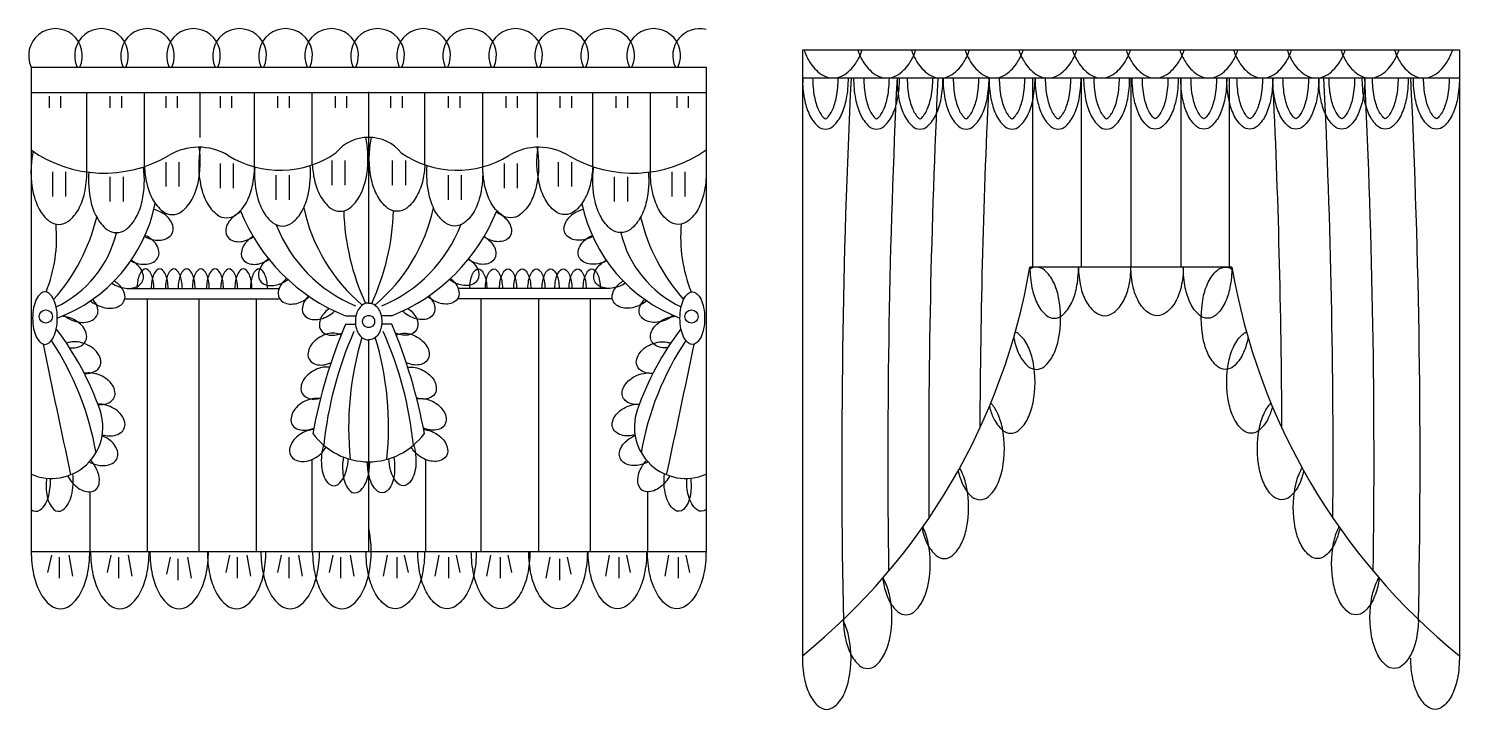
# Model space of a CAD drawing. Header units: inches. Extents: x 10 to 52.5, y 12.6 to 37.4.
# Drawn here: x 38.46 to 44.54, y 29.47 to 32.36 of the extents above; entities that cross this region are included whole.
import ezdxf

# ---------------------------------------------------------------- set-up
doc = ezdxf.new("R2010")
doc.units = ezdxf.units.IN
doc.header["$MEASUREMENT"] = 0
doc.layers.add('02', color=2, linetype='Continuous')
doc.layers.add('4', color=4, linetype='Continuous')

msp = doc.modelspace()

# ---------------------------------------------------------------- linework, layer by layer
at = {"layer": '02'}
for p, q in [((41.7484, 32.1537), (44.5438, 32.1537)), ((42.7273, 32.1537), (42.7273, 31.3493)), ((42.934, 32.1537), (42.934, 31.3493)), ((43.1461, 32.1537), (43.1461, 31.3493)), ((43.3582, 32.1537), (43.3582, 31.3493)), ((43.5648, 32.1537), (43.5648, 31.3493)), ((38.4667, 32.0917), (41.3382, 32.0917)), ((38.7036, 31.7541), (38.7036, 32.0917)), ((38.9489, 31.7771), (38.9489, 32.0917)), ((39.1846, 32.0917), (39.1846, 31.9008)), ((39.4171, 31.7761), (39.4171, 32.0917)), ((39.6628, 31.7846), (39.6628, 32.0917)), ((39.9025, 32.0917), (39.9025, 31.1968)), ((40.1422, 31.7846), (40.1422, 32.0917)), ((40.3879, 31.7761), (40.3879, 32.0917)), ((40.6203, 32.0917), (40.6203, 31.9008)), ((40.8561, 31.7771), (40.8561, 32.0917)), ((41.1014, 31.7541), (41.1014, 32.0917)), ((38.5427, 32.0759), (38.5427, 32.027)), ((38.5917, 32.0759), (38.5917, 32.027)), ((38.8015, 32.0759), (38.8015, 32.027)), ((38.8505, 32.0759), (38.8505, 32.027)), ((39.0394, 32.0759), (39.0394, 32.027)), ((39.0883, 32.0759), (39.0883, 32.027)), ((39.2702, 32.0759), (39.2702, 32.027)), ((39.3192, 32.0759), (39.3192, 32.027)), ((39.5151, 32.0759), (39.5151, 32.027)), ((39.564, 32.0759), (39.564, 32.027)), ((39.7599, 32.0759), (39.7599, 32.027)), ((39.8089, 32.0759), (39.8089, 32.027)), ((39.9961, 32.0759), (39.9961, 32.027)), ((40.045, 32.0759), (40.045, 32.027)), ((40.2409, 32.0759), (40.2409, 32.027)), ((40.2899, 32.0759), (40.2899, 32.027)), ((40.4857, 32.0759), (40.4857, 32.027)), ((40.5347, 32.0759), (40.5347, 32.027)), ((40.7166, 32.0759), (40.7166, 32.027)), ((40.7656, 32.0759), (40.7656, 32.027)), ((40.9545, 32.0759), (40.9545, 32.027)), ((41.0034, 32.0759), (41.0034, 32.027)), ((41.2133, 32.0759), (41.2133, 32.027)), ((41.2623, 32.0759), (41.2623, 32.027)), ((39.0394, 31.7964), (39.0394, 31.6916)), ((39.0953, 31.7964), (39.0953, 31.6916)), ((39.2702, 31.7894), (39.2702, 31.6846)), ((39.3262, 31.7894), (39.3262, 31.6846)), ((39.7459, 31.8034), (39.7459, 31.6986)), ((39.8019, 31.8034), (39.8019, 31.6986)), ((40.0031, 31.8034), (40.0031, 31.6986)), ((40.059, 31.8034), (40.059, 31.6986)), ((40.4788, 31.7894), (40.4788, 31.6846)), ((40.5347, 31.7894), (40.5347, 31.6846)), ((40.7096, 31.7964), (40.7096, 31.6916)), ((40.7656, 31.7964), (40.7656, 31.6916)), ((38.5567, 31.7545), (38.5567, 31.6497)), ((38.6126, 31.7545), (38.6126, 31.6497)), ((38.8015, 31.7335), (38.8015, 31.6287)), ((38.8575, 31.7335), (38.8575, 31.6287)), ((39.5081, 31.7405), (39.5081, 31.6357)), ((39.564, 31.7405), (39.564, 31.6357)), ((40.2409, 31.7405), (40.2409, 31.6357)), ((40.2969, 31.7405), (40.2969, 31.6357)), ((40.9475, 31.7335), (40.9475, 31.6287)), ((41.0034, 31.7335), (41.0034, 31.6287)), ((41.1923, 31.7545), (41.1923, 31.6497)), ((41.2483, 31.7545), (41.2483, 31.6497)), ((38.9603, 31.2149), (38.9603, 30.1408)), ((39.1803, 31.2149), (39.1803, 30.1408)), ((39.4247, 31.2149), (39.4247, 30.1408)), ((40.9398, 31.2149), (40.281, 31.2149)), ((40.3803, 31.2149), (40.3803, 30.1408)), ((40.6247, 31.2149), (40.6247, 30.1408)), ((40.8446, 31.2149), (40.8446, 30.1408)), ((39.804, 31.1426), (39.8489, 31.1426)), ((40.0009, 31.1426), (39.9561, 31.1426)), ((39.804, 31.1064), (39.8469, 31.1064)), ((40.0009, 31.1064), (39.958, 31.1064)), ((39.9025, 31.0401), (39.9025, 30.1408)), ((39.6609, 30.5316), (39.6609, 30.1408)), ((40.144, 30.5316), (40.144, 30.1408)), ((38.716, 30.3937), (38.716, 30.1408)), ((41.089, 30.3937), (41.089, 30.1408)), ((38.553, 30.1245), (38.5367, 30.0513)), ((38.5856, 30.1164), (38.5856, 30.0269)), ((38.6264, 30.1245), (38.6426, 30.035)), ((38.8056, 30.1245), (38.7893, 30.0513)), ((38.8382, 30.1164), (38.8382, 30.0269)), ((38.8789, 30.1245), (38.8952, 30.035)), ((39.0581, 30.1164), (39.0418, 30.0432)), ((39.0907, 30.1083), (39.0907, 30.0188)), ((39.1314, 30.1164), (39.1477, 30.0269)), ((39.3106, 30.1245), (39.2943, 30.0513)), ((39.3432, 30.1164), (39.3432, 30.0269)), ((39.3839, 30.1245), (39.4002, 30.035)), ((39.5306, 30.1245), (39.5143, 30.0513)), ((39.5631, 30.1164), (39.5631, 30.0269)), ((39.6039, 30.1245), (39.6202, 30.035)), ((39.7505, 30.1245), (39.7342, 30.0513)), ((39.7831, 30.1164), (39.7831, 30.0269)), ((39.8238, 30.1245), (39.8401, 30.035)), ((39.9811, 30.1245), (39.9648, 30.035)), ((40.0219, 30.1164), (40.0219, 30.0269)), ((40.0544, 30.1245), (40.0707, 30.0513)), ((40.2011, 30.1245), (40.1848, 30.035)), ((40.2418, 30.1164), (40.2418, 30.0269)), ((40.2744, 30.1245), (40.2907, 30.0513)), ((40.421, 30.1245), (40.4047, 30.035)), ((40.4617, 30.1164), (40.4617, 30.0269)), ((40.4943, 30.1245), (40.5106, 30.0513)), ((40.6735, 30.1164), (40.6572, 30.0269)), ((40.7143, 30.1083), (40.7143, 30.0188)), ((40.7469, 30.1164), (40.7631, 30.0432)), ((40.9261, 30.1245), (40.9098, 30.035)), ((40.9668, 30.1164), (40.9668, 30.0269)), ((40.9994, 30.1245), (41.0157, 30.0513)), ((41.1786, 30.1245), (41.1623, 30.035)), ((41.2193, 30.1164), (41.2193, 30.0269)), ((41.2519, 30.1245), (41.2682, 30.0513))]:
    msp.add_line(p, q, dxfattribs=at)
for points in [[(41.7551, 32.2733, 0.054167), (41.7789, 32.2221, 0.106996), (41.829, 32.1691, 0.309503), (41.9288, 32.1691)], [(41.9288, 32.1691, 0.106996), (41.9789, 32.2221, 0.054167), (42.0027, 32.2733, 0.061469)], [(41.9835, 32.2733, 0.054167), (42.0073, 32.2221, 0.106996), (42.0575, 32.1691, 0.309503), (42.1572, 32.1691)], [(42.1572, 32.1691, 0.106996), (42.2073, 32.2221, 0.054167), (42.2311, 32.2733, 0.061469)], [(42.212, 32.2733, 0.054167), (42.2358, 32.2221, 0.106996), (42.2859, 32.1691, 0.309503), (42.3856, 32.1691)], [(42.3856, 32.1691, 0.106996), (42.4357, 32.2221, 0.054167), (42.4595, 32.2733, 0.061469)], [(42.4404, 32.2733, 0.054167), (42.4642, 32.2221, 0.106996), (42.5143, 32.1691, 0.309503), (42.614, 32.1691)], [(42.614, 32.1691, 0.106996), (42.6641, 32.2221, 0.054167), (42.688, 32.2733, 0.061469)], [(42.6688, 32.2733, 0.054167), (42.6926, 32.2221, 0.106996), (42.7427, 32.1691, 0.309503), (42.8424, 32.1691)], [(42.8424, 32.1691, 0.106996), (42.8926, 32.2221, 0.054167), (42.9164, 32.2733, 0.061469)], [(42.8972, 32.2733, 0.054167), (42.921, 32.2221, 0.106996), (42.9711, 32.1691, 0.309503), (43.0709, 32.1691)], [(43.0709, 32.1691, 0.106996), (43.121, 32.2221, 0.054167), (43.1448, 32.2733, 0.061469)], [(43.1256, 32.2733, 0.054167), (43.1494, 32.2221, 0.106996), (43.1995, 32.1691, 0.309503), (43.2993, 32.1691)], [(43.2993, 32.1691, 0.106996), (43.3494, 32.2221, 0.054167), (43.3732, 32.2733, 0.061469)], [(43.354, 32.2733, 0.054167), (43.3778, 32.2221, 0.106996), (43.428, 32.1691, 0.309503), (43.5277, 32.1691)], [(43.5277, 32.1691, 0.106996), (43.5778, 32.2221, 0.054167), (43.6016, 32.2733, 0.061469)], [(43.5824, 32.2733, 0.054167), (43.6063, 32.2221, 0.106996), (43.6564, 32.1691, 0.309503), (43.7561, 32.1691)], [(43.7561, 32.1691, 0.106996), (43.8062, 32.2221, 0.054167), (43.83, 32.2733, 0.061469)], [(43.8109, 32.2733, 0.054167), (43.8347, 32.2221, 0.106996), (43.8848, 32.1691, 0.309503), (43.9845, 32.1691)], [(43.9845, 32.1691, 0.106996), (44.0346, 32.2221, 0.054167), (44.0584, 32.2733, 0.061469)], [(44.0393, 32.2733, 0.054167), (44.0631, 32.2221, 0.106996), (44.1132, 32.1691, 0.309503), (44.2129, 32.1691)], [(44.2129, 32.1691, 0.106996), (44.2631, 32.2221, 0.054167), (44.2869, 32.2733, 0.061469)], [(44.2677, 32.2733, 0.054167), (44.2915, 32.2221, 0.106996), (44.3416, 32.1691, 0.309503), (44.4413, 32.1691)], [(44.4413, 32.1691, 0.106996), (44.4915, 32.2221, 0.054167), (44.5153, 32.2733, 0.061469)], [(41.7484, 32.1537, 0.046133), (41.7566, 32.0654, 0.059747), (41.7771, 32, 0.101348), (41.8139, 31.9489, 0.389979), (41.8787, 31.9489, 0.101348), (41.9155, 32, 0.059747), (41.936, 32.0654, 0.046133), (41.9442, 32.1537, 0.046133)], [(41.7505, 32.1537, 0.019624), (41.7484, 32.0993, 0.051133)], [(41.7919, 32.1537, 0.046133), (41.7993, 32.0734, 0.059747), (41.8167, 32.0178, 0.101348), (41.8433, 31.9809, 0.389979), (41.8492, 31.9809, 0.101348), (41.8759, 32.0178, 0.059747), (41.8933, 32.0734, 0.046133), (41.9007, 32.1537, 0.046133)], [(41.9659, 32.1537, 0.046133), (41.9741, 32.0654, 0.059747), (41.9946, 32, 0.101348), (42.0314, 31.9489, 0.389979), (42.0962, 31.9489, 0.101348), (42.133, 32, 0.059747), (42.1536, 32.0654, 0.046133), (42.1617, 32.1537, 0.046133)], [(42.0094, 32.1537, 0.046133), (42.0168, 32.0734, 0.059747), (42.0342, 32.0178, 0.101348), (42.0609, 31.9809, 0.389979), (42.0668, 31.9809, 0.101348), (42.0934, 32.0178, 0.059747), (42.1108, 32.0734, 0.046133), (42.1182, 32.1537, 0.046133)], [(42.1508, 32.1537, 0.046133), (42.159, 32.0654, 0.059747), (42.1795, 32, 0.101348), (42.2163, 31.9489, 0.389979), (42.2811, 31.9489, 0.101348), (42.318, 32, 0.059747), (42.3385, 32.0654, 0.046133), (42.3466, 32.1537, 0.046133)], [(42.1943, 32.1537, 0.046133), (42.2017, 32.0734, 0.059747), (42.2192, 32.0178, 0.101348), (42.2458, 31.9809, 0.389979), (42.2517, 31.9809, 0.101348), (42.2783, 32.0178, 0.059747), (42.2957, 32.0734, 0.046133), (42.3031, 32.1537, 0.046133)], [(42.3466, 32.1537, 0.046133), (42.3548, 32.0654, 0.059747), (42.3753, 32, 0.101348), (42.4121, 31.9489, 0.389979), (42.4769, 31.9489, 0.101348), (42.5137, 32, 0.059747), (42.5342, 32.0654, 0.046133), (42.5424, 32.1537, 0.046133)], [(42.3901, 32.1537, 0.046133), (42.3975, 32.0734, 0.059747), (42.4149, 32.0178, 0.101348), (42.4416, 31.9809, 0.389979), (42.4475, 31.9809, 0.101348), (42.4741, 32.0178, 0.059747), (42.4915, 32.0734, 0.046133), (42.4989, 32.1537, 0.046133)], [(42.5424, 32.1537, 0.046133), (42.5506, 32.0654, 0.059747), (42.5711, 32, 0.101348), (42.6079, 31.9489, 0.389979), (42.6727, 31.9489, 0.101348), (42.7095, 32, 0.059747), (42.73, 32.0654, 0.046133), (42.7382, 32.1537, 0.046133)], [(42.5859, 32.1537, 0.046133), (42.5933, 32.0734, 0.059747), (42.6107, 32.0178, 0.101348), (42.6374, 31.9809, 0.389979), (42.6432, 31.9809, 0.101348), (42.6699, 32.0178, 0.059747), (42.6873, 32.0734, 0.046133), (42.6947, 32.1537, 0.046133)], [(42.7382, 32.1537, 0.046133), (42.7464, 32.0654, 0.059747), (42.7669, 32, 0.101348), (42.8037, 31.9489, 0.389979), (42.8685, 31.9489, 0.101348), (42.9053, 32, 0.059747), (42.9258, 32.0654, 0.046133), (42.934, 32.1537, 0.046133)], [(42.7817, 32.1537, 0.046133), (42.7891, 32.0734, 0.059747), (42.8065, 32.0178, 0.101348), (42.8331, 31.9809, 0.389979), (42.839, 31.9809, 0.101348), (42.8657, 32.0178, 0.059747), (42.8831, 32.0734, 0.046133), (42.8905, 32.1537, 0.046133)], [(42.9449, 32.1537, 0.046133), (42.953, 32.0654, 0.059747), (42.9735, 32, 0.101348), (43.0104, 31.9489, 0.389979), (43.0751, 31.9489, 0.101348), (43.112, 32, 0.059747), (43.1325, 32.0654, 0.046133), (43.1406, 32.1537, 0.046133)], [(42.9883, 32.1537, 0.046133), (42.9958, 32.0734, 0.059747), (43.0132, 32.0178, 0.101348), (43.0398, 31.9809, 0.389979), (43.0457, 31.9809, 0.101348), (43.0723, 32.0178, 0.059747), (43.0897, 32.0734, 0.046133), (43.0972, 32.1537, 0.046133)], [(43.3473, 32.1537, -0.046133), (43.3391, 32.0654, -0.059747), (43.3186, 32, -0.101348), (43.2818, 31.9489, -0.389979), (43.217, 31.9489, -0.101348), (43.1802, 32, -0.059747), (43.1597, 32.0654, -0.046133), (43.1515, 32.1537, -0.046133)], [(43.3038, 32.1537, -0.046133), (43.2964, 32.0734, -0.059747), (43.279, 32.0178, -0.101348), (43.2524, 31.9809, -0.389979), (43.2465, 31.9809, -0.101348), (43.2198, 32.0178, -0.059747), (43.2024, 32.0734, -0.046133), (43.195, 32.1537, -0.046133)], [(43.554, 32.1537, -0.046133), (43.5458, 32.0654, -0.059747), (43.5253, 32, -0.101348), (43.4885, 31.9489, -0.389979), (43.4237, 31.9489, -0.101348), (43.3868, 32, -0.059747), (43.3663, 32.0654, -0.046133), (43.3582, 32.1537, -0.046133)], [(43.5105, 32.1537, -0.046133), (43.5031, 32.0734, -0.059747), (43.4856, 32.0178, -0.101348), (43.459, 31.9809, -0.389979), (43.4531, 31.9809, -0.101348), (43.4265, 32.0178, -0.059747), (43.4091, 32.0734, -0.046133), (43.4017, 32.1537, -0.046133)], [(43.7497, 32.1537, -0.046133), (43.7416, 32.0654, -0.059747), (43.7211, 32, -0.101348), (43.6842, 31.9489, -0.389979), (43.6195, 31.9489, -0.101348), (43.5826, 32, -0.059747), (43.5621, 32.0654, -0.046133), (43.554, 32.1537, -0.046133)], [(43.7063, 32.1537, -0.046133), (43.6988, 32.0734, -0.059747), (43.6814, 32.0178, -0.101348), (43.6548, 31.9809, -0.389979), (43.6489, 31.9809, -0.101348), (43.6223, 32.0178, -0.059747), (43.6049, 32.0734, -0.046133), (43.5974, 32.1537, -0.046133)], [(43.9455, 32.1537, -0.046133), (43.9374, 32.0654, -0.059747), (43.9169, 32, -0.101348), (43.88, 31.9489, -0.389979), (43.8153, 31.9489, -0.101348), (43.7784, 32, -0.059747), (43.7579, 32.0654, -0.046133), (43.7497, 32.1537, -0.046133)], [(43.902, 32.1537, -0.046133), (43.8946, 32.0734, -0.059747), (43.8772, 32.0178, -0.101348), (43.8506, 31.9809, -0.389979), (43.8447, 31.9809, -0.101348), (43.8181, 32.0178, -0.059747), (43.8006, 32.0734, -0.046133), (43.7932, 32.1537, -0.046133)], [(44.1413, 32.1537, -0.046133), (44.1331, 32.0654, -0.059747), (44.1126, 32, -0.101348), (44.0758, 31.9489, -0.389979), (44.011, 31.9489, -0.101348), (43.9742, 32, -0.059747), (43.9537, 32.0654, -0.046133), (43.9455, 32.1537, -0.046133)], [(44.0978, 32.1537, -0.046133), (44.0904, 32.0734, -0.059747), (44.073, 32.0178, -0.101348), (44.0464, 31.9809, -0.389979), (44.0405, 31.9809, -0.101348), (44.0138, 32.0178, -0.059747), (43.9964, 32.0734, -0.046133), (43.989, 32.1537, -0.046133)], [(44.3262, 32.1537, -0.046133), (44.3181, 32.0654, -0.059747), (44.2975, 32, -0.101348), (44.2607, 31.9489, -0.389979), (44.1959, 31.9489, -0.101348), (44.1591, 32, -0.059747), (44.1386, 32.0654, -0.046133), (44.1304, 32.1537, -0.046133)], [(44.2827, 32.1537, -0.046133), (44.2753, 32.0734, -0.059747), (44.2579, 32.0178, -0.101348), (44.2313, 31.9809, -0.389979), (44.2254, 31.9809, -0.101348), (44.1988, 32.0178, -0.059747), (44.1813, 32.0734, -0.046133), (44.1739, 32.1537, -0.046133)], [(44.5438, 32.1537, -0.046133), (44.5356, 32.0654, -0.059747), (44.5151, 32, -0.101348), (44.4783, 31.9489, -0.389979), (44.4135, 31.9489, -0.101348), (44.3766, 32, -0.059747), (44.3561, 32.0654, -0.046133), (44.348, 32.1537, -0.046133)], [(44.5003, 32.1537, -0.046133), (44.4929, 32.0734, -0.059747), (44.4754, 32.0178, -0.101348), (44.4488, 31.9809, -0.389979), (44.4429, 31.9809, -0.101348), (44.4163, 32.0178, -0.059747), (44.3989, 32.0734, -0.046133), (44.3915, 32.1537, -0.046133)], [(38.4749, 31.8419, 0.107121), (38.4756, 31.6643)], [(38.9489, 31.7771, 0.04273), (38.9582, 31.7063, 0.068099), (38.9833, 31.6383, 0.105465), (39.0265, 31.5869, 0.343458), (39.1082, 31.5869, 0.105465), (39.1514, 31.6383, 0.068099), (39.1765, 31.7063, 0.092118), (39.1815, 31.8593, 0.013795)], [(39.1864, 31.8592, 0.100587), (39.1891, 31.6923)], [(39.6628, 31.7846, 0.038846), (39.6718, 31.7202, 0.068099), (39.6968, 31.6523, 0.105465), (39.7401, 31.6008, 0.343458), (39.8217, 31.6008, 0.105465), (39.865, 31.6523, 0.068099), (39.89, 31.7202, 0.108849), (39.89, 31.9006, 0.000211), (39.89, 31.9008, 0.105465)], [(40.1422, 31.7846, -0.038846), (40.1332, 31.7202, -0.068099), (40.1081, 31.6523, -0.105465), (40.0649, 31.6008, -0.343458), (39.9832, 31.6008, -0.105465), (39.9399, 31.6523, -0.068099), (39.9149, 31.7202, -0.108849), (39.9149, 31.9006, -0.000211), (39.915, 31.9008, -0.105465)], [(40.6186, 31.8592, -0.100587), (40.6158, 31.6923, -0.068099), (40.5908, 31.6243, -0.105465), (40.5476, 31.5729, -0.343458), (40.4659, 31.5729, -0.105465), (40.4226, 31.6243, -0.068099), (40.3976, 31.6923, -0.050475), (40.3879, 31.7761, -0.054264)], [(40.8561, 31.7771, -0.04273), (40.8467, 31.7063, -0.068099), (40.8217, 31.6383, -0.105465), (40.7784, 31.5869, -0.343458), (40.6968, 31.5869, -0.105465), (40.6535, 31.6383, -0.068099), (40.6285, 31.7063, -0.092118), (40.6234, 31.8593, -0.013795)], [(39.4269, 31.6573, 0.068099), (39.452, 31.5894, 0.105465), (39.4952, 31.5379, 0.343458), (39.5769, 31.5379, 0.105465), (39.6201, 31.5894, 0.068099), (39.6452, 31.6573, 0.074698), (39.6536, 31.7816, 0.068099)], [(40.3869, 31.7758, -0.071246), (40.378, 31.6573, -0.068099), (40.353, 31.5894, -0.105465), (40.3097, 31.5379, -0.343458), (40.2281, 31.5379, -0.105465), (40.1848, 31.5894, -0.068099), (40.1598, 31.6573, -0.074698), (40.1513, 31.7816, -0.068099)], [(38.4756, 31.6643, 0.068099), (38.5006, 31.5964, 0.105465), (38.5438, 31.5449, 0.343458), (38.6255, 31.5449, 0.105465), (38.6688, 31.5964, 0.068099), (38.6938, 31.6643, 0.054052), (38.7036, 31.7541, 0.054264)], [(38.7119, 31.7531, 0.074351), (38.7204, 31.6294)], [(38.7204, 31.6294, 0.068099), (38.7454, 31.5615, 0.105465), (38.7887, 31.51, 0.343458), (38.8703, 31.51, 0.105465), (38.9136, 31.5615, 0.068099), (38.9386, 31.6294, 0.08805), (38.9446, 31.7757, 0.068099)], [(39.1891, 31.6923, 0.068099), (39.2141, 31.6243, 0.105465), (39.2574, 31.5729, 0.343458), (39.339, 31.5729, 0.105465), (39.3823, 31.6243, 0.068099), (39.4073, 31.6923, 0.050475), (39.4171, 31.7761, 0.054264)], [(39.4181, 31.7758, 0.071246), (39.4269, 31.6573)], [(41.093, 31.7531, -0.074351), (41.0845, 31.6294, -0.068099), (41.0595, 31.5615, -0.105465), (41.0163, 31.51, -0.343458), (40.9346, 31.51, -0.105465), (40.8913, 31.5615, -0.068099), (40.8663, 31.6294, -0.08805), (40.8603, 31.7757, -0.068099)], [(41.3392, 31.7545, -0.054264), (41.3294, 31.6643, -0.068099), (41.3044, 31.5964, -0.105465), (41.2611, 31.5449, -0.343458), (41.1794, 31.5449, -0.105465), (41.1362, 31.5964, -0.068099), (41.1112, 31.6643, -0.054052), (41.1014, 31.7541, -0.054264)], [(38.9488, 31.479, 0.089697), (38.9946, 31.4646, 0.080645), (39.0259, 31.4657, 0.107051), (39.0532, 31.4776, 0.28146), (39.0706, 31.5188, 0.107051), (39.06, 31.5467, 0.080645), (39.039, 31.5699, 0.104523), (38.9891, 31.5949)], [(39.3178, 31.5548, 0.080826), (39.3009, 31.5302, 0.107034), (39.2944, 31.5025, 0.280614), (39.3162, 31.4655, 0.107034), (39.3436, 31.4577, 0.080826), (39.3733, 31.4606, 0.083135), (39.4119, 31.478, 0.080826)], [(39.3593, 31.5837, 0.099615), (39.3178, 31.5548)], [(40.4456, 31.5837, -0.099615), (40.4871, 31.5548, -0.080826), (40.5041, 31.5302, -0.107034), (40.5105, 31.5025, -0.280614), (40.4887, 31.4655, -0.107034), (40.4614, 31.4577, -0.080826), (40.4316, 31.4606, -0.083136), (40.3931, 31.478, -0.080826)], [(40.8562, 31.479, -0.089697), (40.8103, 31.4646, -0.080645), (40.779, 31.4657, -0.107051), (40.7517, 31.4776, -0.28146), (40.7343, 31.5188, -0.107051), (40.7449, 31.5467, -0.080645), (40.766, 31.5699, -0.068509)], [(38.89, 31.3757, 0.086316), (38.9342, 31.3621, 0.080645), (38.9655, 31.3632, 0.107051), (38.9929, 31.3751, 0.28146), (39.0103, 31.4164, 0.107051), (38.9997, 31.4442, 0.080645), (38.9786, 31.4674, 0.059953), (38.9512, 31.4843, 0.068509)], [(39.4109, 31.4797, 0.066921), (39.3842, 31.4584, 0.080826), (39.3673, 31.4338, 0.107034), (39.3608, 31.4061, 0.280614), (39.3826, 31.3691, 0.107034), (39.4099, 31.3613, 0.080826), (39.4397, 31.3642, 0.084411), (39.4788, 31.3819, 0.080826)], [(40.394, 31.4797, -0.066921), (40.4207, 31.4584, -0.080826), (40.4377, 31.4338, -0.107034), (40.4441, 31.4061, -0.280614), (40.4223, 31.3691, -0.107034), (40.395, 31.3613, -0.080826), (40.3653, 31.3642, -0.084411), (40.3261, 31.3819, -0.080826)], [(40.9149, 31.3757, -0.086316), (40.8707, 31.3621, -0.080645), (40.8394, 31.3632, -0.107051), (40.8121, 31.3751, -0.28146), (40.7947, 31.4164, -0.107051), (40.8053, 31.4442, -0.080645), (40.8263, 31.4674, -0.059953), (40.8537, 31.4843, -0.068509)], [(38.8103, 31.281, 0.115337), (38.8679, 31.2596, 0.080645), (38.8992, 31.2607, 0.107051), (38.9265, 31.2726, 0.28146), (38.9439, 31.3139, 0.107051), (38.9333, 31.3417, 0.080645), (38.9122, 31.3649, 0.045271), (38.8919, 31.3783, 0.068509)], [(39.4765, 31.3848, 0.050946), (39.4566, 31.3679, 0.080826), (39.4397, 31.3433, 0.107034), (39.4333, 31.3156, 0.280614), (39.455, 31.2787, 0.107034), (39.4824, 31.2709, 0.080826), (39.5121, 31.2737, 0.102555), (39.5587, 31.2969, 0.080826)], [(40.3285, 31.3848, -0.050946), (40.3483, 31.3679, -0.080826), (40.3653, 31.3433, -0.107034), (40.3717, 31.3156, -0.280614), (40.3499, 31.2787, -0.107034), (40.3226, 31.2709, -0.080826), (40.2928, 31.2737, -0.102555), (40.2463, 31.2969, -0.080826)], [(40.9947, 31.281, -0.115337), (40.9371, 31.2596, -0.080645), (40.9058, 31.2607, -0.107051), (40.8785, 31.2726, -0.28146), (40.8611, 31.3139, -0.107051), (40.8716, 31.3417, -0.080645), (40.8927, 31.3649, -0.045271), (40.9131, 31.3783, -0.068509)], [(38.9892, 31.2589, 0.041761), (38.9862, 31.2914, 0.057419), (38.9786, 31.3168, 0.099754), (38.9649, 31.3367, 0.403929), (38.9412, 31.3367, 0.099754), (38.9274, 31.3168, 0.057419), (38.9198, 31.2914, 0.041761), (38.9168, 31.2589, 0.044001)], [(39.0496, 31.2589, 0.041761), (39.0466, 31.2914, 0.057419), (39.039, 31.3168, 0.099754), (39.0252, 31.3367, 0.403929), (39.0015, 31.3367, 0.099754), (38.9878, 31.3168, 0.057419), (38.9802, 31.2914, 0.041761), (38.9772, 31.2589, 0.044001)], [(39.1099, 31.2589, 0.041761), (39.1069, 31.2914, 0.057419), (39.0993, 31.3168, 0.099754), (39.0856, 31.3367, 0.403929), (39.0619, 31.3367, 0.099754), (39.0481, 31.3168, 0.057419), (39.0405, 31.2914, 0.041761), (39.0375, 31.2589, 0.044001)], [(39.1643, 31.2589, 0.041761), (39.1612, 31.2914, 0.057419), (39.1537, 31.3168, 0.099754), (39.1399, 31.3367, 0.403929), (39.1162, 31.3367, 0.099754), (39.1024, 31.3168, 0.057419), (39.0949, 31.2914, 0.041761), (39.0918, 31.2589, 0.044001)], [(39.2246, 31.2589, 0.041761), (39.2216, 31.2914, 0.057419), (39.214, 31.3168, 0.099754), (39.2003, 31.3367, 0.403929), (39.1766, 31.3367, 0.099754), (39.1628, 31.3168, 0.057419), (39.1552, 31.2914, 0.041761), (39.1522, 31.2589, 0.044001)], [(39.285, 31.2589, 0.041761), (39.2819, 31.2914, 0.057419), (39.2744, 31.3168, 0.099754), (39.2606, 31.3367, 0.403929), (39.2369, 31.3367, 0.099754), (39.2232, 31.3168, 0.057419), (39.2156, 31.2914, 0.041761), (39.2126, 31.2589, 0.044001)], [(39.3453, 31.2589, 0.041761), (39.3423, 31.2914, 0.057419), (39.3347, 31.3168, 0.099754), (39.321, 31.3367, 0.403929), (39.2973, 31.3367, 0.099754), (39.2835, 31.3168, 0.057419), (39.2759, 31.2914, 0.041761), (39.2729, 31.2589, 0.044001)], [(39.4057, 31.2589, 0.041761), (39.4027, 31.2914, 0.057419), (39.3951, 31.3168, 0.099754), (39.3813, 31.3367, 0.403929), (39.3576, 31.3367, 0.099754), (39.3439, 31.3168, 0.057419), (39.3363, 31.2914, 0.041761), (39.3333, 31.2589, 0.044001)], [(39.4721, 31.2589, 0.041761), (39.469, 31.2914, 0.057419), (39.4615, 31.3168, 0.099754), (39.4477, 31.3367, 0.403929), (39.424, 31.3367, 0.099754), (39.4102, 31.3168, 0.057419), (39.4027, 31.2914, 0.041761), (39.3997, 31.2589, 0.044001)], [(39.554, 31.3013, 0.033976), (39.5411, 31.2896, 0.080826), (39.5242, 31.265, 0.107034), (39.5178, 31.2373, 0.280614), (39.5395, 31.2003, 0.107034), (39.5669, 31.1925, 0.080826), (39.5966, 31.1954, 0.120437), (39.6501, 31.2244, 0.080826)], [(40.3329, 31.2589, -0.041761), (40.3359, 31.2914, -0.057419), (40.3435, 31.3168, -0.099754), (40.3572, 31.3367, -0.403929), (40.3809, 31.3367, -0.099754), (40.3947, 31.3168, -0.057419), (40.4023, 31.2914, -0.041761), (40.4053, 31.2589, -0.044001)], [(40.3993, 31.2589, -0.041761), (40.4023, 31.2914, -0.057419), (40.4099, 31.3168, -0.099754), (40.4236, 31.3367, -0.403929), (40.4473, 31.3367, -0.099754), (40.4611, 31.3168, -0.057419), (40.4687, 31.2914, -0.041761), (40.4717, 31.2589, -0.044001)], [(40.4596, 31.2589, -0.041761), (40.4626, 31.2914, -0.057419), (40.4702, 31.3168, -0.099754), (40.484, 31.3367, -0.403929), (40.5077, 31.3367, -0.099754), (40.5214, 31.3168, -0.057419), (40.529, 31.2914, -0.041761), (40.532, 31.2589, -0.044001)], [(40.52, 31.2589, -0.041761), (40.523, 31.2914, -0.057419), (40.5306, 31.3168, -0.099754), (40.5443, 31.3367, -0.403929), (40.568, 31.3367, -0.099754), (40.5818, 31.3168, -0.057419), (40.5894, 31.2914, -0.041761), (40.5924, 31.2589, -0.044001)], [(40.5803, 31.2589, -0.041761), (40.5834, 31.2914, -0.057419), (40.5909, 31.3168, -0.099754), (40.6047, 31.3367, -0.403929), (40.6284, 31.3367, -0.099754), (40.6421, 31.3168, -0.057419), (40.6497, 31.2914, -0.041761), (40.6527, 31.2589, -0.044001)], [(40.6407, 31.2589, -0.041761), (40.6437, 31.2914, -0.057419), (40.6513, 31.3168, -0.099754), (40.665, 31.3367, -0.403929), (40.6887, 31.3367, -0.099754), (40.7025, 31.3168, -0.057419), (40.7101, 31.2914, -0.041761), (40.7131, 31.2589, -0.044001)], [(40.695, 31.2589, -0.041761), (40.698, 31.2914, -0.057419), (40.7056, 31.3168, -0.099754), (40.7194, 31.3367, -0.403929), (40.7431, 31.3367, -0.099754), (40.7568, 31.3168, -0.057419), (40.7644, 31.2914, -0.041761), (40.7674, 31.2589, -0.044001)], [(40.7554, 31.2589, -0.041761), (40.7584, 31.2914, -0.057419), (40.766, 31.3168, -0.099754), (40.7797, 31.3367, -0.403929), (40.8034, 31.3367, -0.099754), (40.8172, 31.3168, -0.057419), (40.8248, 31.2914, -0.041761), (40.8278, 31.2589, -0.044001)], [(40.8157, 31.2589, -0.041761), (40.8187, 31.2914, -0.057419), (40.8263, 31.3168, -0.099754), (40.8401, 31.3367, -0.403929), (40.8638, 31.3367, -0.099754), (40.8775, 31.3168, -0.057419), (40.8851, 31.2914, -0.041761), (40.8881, 31.2589, -0.044001)], [(42.8384, 31.2201, 0.062409), (42.8167, 31.2857, 0.10293), (42.7782, 31.3364, 0.334709), (42.715, 31.3409, 0.10293)], [(42.7164, 31.3493, 0.048638), (42.725, 31.2612, 0.062409), (42.7467, 31.1956, 0.10293), (42.7852, 31.1449, 0.374583), (42.8544, 31.1449, 0.10293), (42.8928, 31.1956, 0.062409), (42.9145, 31.2612, 0.048638), (42.9231, 31.3493, 0.048638)], [(42.9231, 31.3493, 0.055053), (42.9323, 31.2661, 0.068863), (42.9558, 31.2033, 0.105719), (42.9962, 31.1559, 0.339442), (43.073, 31.1559, 0.105719), (43.1134, 31.2033, 0.068863), (43.1369, 31.2661, 0.055053), (43.1461, 31.3493, 0.055053)], [(43.3691, 31.3493, -0.055053), (43.3599, 31.2661, -0.068863), (43.3364, 31.2033, -0.105719), (43.296, 31.1559, -0.339442), (43.2192, 31.1559, -0.105719), (43.1787, 31.2033, -0.068863), (43.1553, 31.2661, -0.055053), (43.1461, 31.3493, -0.055053)], [(43.5757, 31.3493, -0.048638), (43.5671, 31.2612, -0.062409), (43.5454, 31.1956, -0.10293), (43.507, 31.1449, -0.374583), (43.4378, 31.1449, -0.10293), (43.3993, 31.1956, -0.062409), (43.3776, 31.2612, -0.048638), (43.3691, 31.3493, -0.048638)], [(43.4538, 31.0438, -0.097506), (43.4538, 31.2201, -0.062409), (43.4755, 31.2857, -0.10293), (43.5139, 31.3364, -0.334709), (43.5772, 31.3409, -0.10293)], [(38.4771, 31.0873, 0.061776), (38.4881, 31.0536, 0.102577), (38.5077, 31.0275, 0.378191), (38.5427, 31.0275, 0.102577), (38.5623, 31.0536, 0.061776), (38.5733, 31.0873, 0.096294), (38.5733, 31.178, 0.061776), (38.5623, 31.2117, 0.102577), (38.5427, 31.2378, 0.37819), (38.5077, 31.2378, 0.102577), (38.4881, 31.2117, 0.061776), (38.4771, 31.178, 0.096294), (38.4771, 31.0873)], [(38.7192, 31.2061, 0.010115), (38.7222, 31.2035, 0.137663), (38.7894, 31.1752, 0.080645), (38.8207, 31.1763, 0.107051), (38.848, 31.1882, 0.28146), (38.8654, 31.2295, 0.107051), (38.8548, 31.2573, 0.080645), (38.8338, 31.2805, 0.031993), (38.8196, 31.2904, 0.068509)], [(41.0858, 31.2061, -0.010115), (41.0827, 31.2035, -0.137663), (41.0155, 31.1752, -0.080645), (40.9842, 31.1763, -0.107051), (40.9569, 31.1882, -0.28146), (40.9395, 31.2295, -0.107051), (40.9501, 31.2573, -0.080645), (40.9712, 31.2805, -0.031993), (40.9853, 31.2904, -0.068509)], [(41.3278, 31.178, -0.096294), (41.3278, 31.0873, -0.061776), (41.3168, 31.0536, -0.102577), (41.2973, 31.0275, -0.378191), (41.2622, 31.0275, -0.102577), (41.2426, 31.0536, -0.061776), (41.2316, 31.0873, -0.096294), (41.2316, 31.178, -0.061776), (41.2426, 31.2117, -0.102577), (41.2622, 31.2378, -0.37819), (41.2973, 31.2378, -0.102577), (41.3168, 31.2117, -0.061776), (41.3278, 31.178, -0.048036)], [(38.6064, 31.1442, 0.003689), (38.6075, 31.1433, 0.137663), (38.6747, 31.1149, 0.080645), (38.706, 31.1161, 0.107051), (38.7333, 31.1279, 0.28146), (38.7507, 31.1692, 0.107051), (38.7402, 31.197, 0.049849), (38.728, 31.2122, 0.068509)], [(39.647, 31.2265, 0.009017), (39.6437, 31.2233, 0.080826), (39.6268, 31.1986, 0.107034), (39.6204, 31.1709, 0.280614), (39.6421, 31.134, 0.107034), (39.6695, 31.1262, 0.080826), (39.6992, 31.1291, 0.133903), (39.7576, 31.1628, 0.080826)], [(39.7357, 31.1736, 0.050192), (39.7162, 31.157, 0.080826), (39.6992, 31.1323, 0.107034), (39.6928, 31.1046, 0.280614), (39.7145, 31.0677, 0.107034), (39.7419, 31.0599, 0.080826), (39.7716, 31.0627, 0.034408), (39.7883, 31.0684, 0.068739)], [(39.9025, 31.1968, 0.148075), (39.8809, 31.1914, 0.106916), (39.8622, 31.1739, 0.08181), (39.8506, 31.1495, 0.140708), (39.8506, 31.0874)], [(39.9025, 31.1968, -0.148076), (39.924, 31.1914, -0.106916), (39.9428, 31.1739, -0.08181), (39.9543, 31.1495, -0.070009)], [(40.0693, 31.1736, -0.050192), (40.0888, 31.157, -0.080826), (40.1057, 31.1323, -0.107034), (40.1122, 31.1046, -0.280614), (40.0904, 31.0677, -0.107034), (40.0631, 31.0599, -0.080826), (40.0333, 31.0627, -0.034408), (40.0166, 31.0684, -0.068739)], [(40.158, 31.2265, -0.009017), (40.1612, 31.2233, -0.080826), (40.1782, 31.1986, -0.107034), (40.1846, 31.1709, -0.280614), (40.1628, 31.134, -0.107034), (40.1355, 31.1262, -0.080826), (40.1057, 31.1291, -0.133903), (40.0473, 31.1628, -0.080826)], [(41.1985, 31.1442, -0.003689), (41.1974, 31.1433, -0.137663), (41.1302, 31.1149, -0.080645), (41.0989, 31.1161, -0.107051), (41.0716, 31.1279, -0.28146), (41.0542, 31.1692, -0.107051), (41.0648, 31.197, -0.049849), (41.0769, 31.2122, -0.068509)], [(42.6477, 31.0502, 0.003541), (42.6489, 31.0438, 0.062409), (42.6706, 30.9782, 0.10293), (42.709, 30.9275, 0.374583), (42.7782, 30.9275, 0.10293), (42.8167, 30.9782, 0.062409), (42.8384, 31.0438, 0.097506), (42.8384, 31.2201)], [(38.6036, 31.14, 0.014724), (38.5979, 31.1406, 0.107051)], [(38.6304, 31.006, 0.070521), (38.6577, 31.0075, 0.107051), (38.6851, 31.0194, 0.28146), (38.7025, 31.0607, 0.107051), (38.6919, 31.0885, 0.080645), (38.6708, 31.1117, 0.137664), (38.6036, 31.14)], [(39.9543, 31.1495, -0.140708), (39.9543, 31.0874, -0.08181), (39.9428, 31.063, -0.106916), (39.924, 31.0455, -0.148075), (39.9025, 31.0401, -0.106916)], [(41.1746, 31.006, -0.070521), (41.1472, 31.0075, -0.107051), (41.1199, 31.0194, -0.28146), (41.1025, 31.0607, -0.107051), (41.1131, 31.0885, -0.080645), (41.1341, 31.1117, -0.068509)], [(41.1341, 31.1117, -0.137663), (41.2013, 31.14, -0.014724), (41.207, 31.1406, -0.107051)], [(39.7852, 31.0605, 0.002272), (39.7848, 31.0607, 0.107034), (39.7575, 31.0685, 0.080826), (39.7278, 31.0656, 0.138132), (39.6679, 31.0304)], [(39.8506, 31.0874, 0.08181), (39.8622, 31.063, 0.106916), (39.8809, 31.0455, 0.148075), (39.9025, 31.0401, 0.106916)], [(40.0198, 31.0605, -0.002272), (40.0201, 31.0607, -0.107034), (40.0474, 31.0685, -0.080826), (40.0772, 31.0656, -0.068739)], [(40.0772, 31.0656, -0.138132), (40.1371, 31.0304, -0.080826), (40.154, 31.0057, -0.107034), (40.1604, 30.978, -0.280614), (40.1387, 30.9411, -0.107034), (40.1113, 30.9333, -0.080826), (40.0816, 30.9362, -0.038964), (40.0628, 30.9427, -0.068739)], [(42.7296, 30.9483, 0.062409), (42.7079, 31.0139, 0.10293), (42.6695, 31.0646, 0.084232), (42.6544, 31.0738, 0.181146)], [(43.6445, 31.0502, -0.003541), (43.6433, 31.0438, -0.062409), (43.6216, 30.9782, -0.10293), (43.5831, 30.9275, -0.374583), (43.5139, 30.9275, -0.10293), (43.4755, 30.9782, -0.062409), (43.4538, 31.0438, -0.048638)], [(43.5626, 30.7721, -0.097506), (43.5626, 30.9483, -0.062409), (43.5842, 31.0139, -0.10293), (43.6227, 31.0646, -0.084232), (43.6377, 31.0738, -0.181146)], [(38.664, 31.0315, 0.080645), (38.6327, 31.0304, 0.056854), (38.6175, 31.0255, 0.138048)], [(38.6929, 30.8973, 0.064938), (38.7181, 30.899, 0.107051), (38.7454, 30.9109, 0.28146), (38.7628, 30.9522, 0.107051), (38.7522, 30.98, 0.080645), (38.7312, 31.0032, 0.137664), (38.664, 31.0315)], [(39.6679, 31.0304, 0.080826), (39.6509, 31.0057, 0.107034), (39.6445, 30.978, 0.280614), (39.6663, 30.9411, 0.107034), (39.6936, 30.9333, 0.080826), (39.7234, 30.9362, 0.038964), (39.7422, 30.9427, 0.068739)], [(41.1121, 30.8973, -0.064938), (41.0868, 30.899, -0.107051), (41.0595, 30.9109, -0.28146), (41.0421, 30.9522, -0.107051), (41.0527, 30.98, -0.080645), (41.0738, 31.0032, -0.068509)], [(41.0738, 31.0032, -0.137663), (41.1409, 31.0315, -0.080645), (41.1722, 31.0304, -0.056854), (41.1874, 31.0255, -0.138048)], [(42.5437, 30.7563, 0.047759), (42.5618, 30.7065, 0.10293), (42.6003, 30.6558, 0.374583), (42.6695, 30.6558, 0.10293), (42.7079, 30.7065, 0.062409), (42.7296, 30.7721, 0.097506), (42.7296, 30.9483)], [(38.7244, 30.8989, 0.080645), (38.6931, 30.8978, 0.001331), (38.6927, 30.8977, 0.138048)], [(38.7511, 30.7649, 0.070524), (38.7784, 30.7664, 0.107051), (38.8058, 30.7783, 0.28146), (38.8232, 30.8196, 0.107051), (38.8126, 30.8474, 0.080645), (38.7915, 30.8706, 0.137664), (38.7244, 30.8989)], [(39.6377, 30.8857, 0.080826), (39.6208, 30.8611, 0.107034), (39.6143, 30.8334, 0.280614), (39.6361, 30.7964, 0.107034), (39.6634, 30.7886, 0.080826), (39.6932, 30.7915, 0.010087), (39.6981, 30.7929, 0.068739)], [(39.7356, 30.9228, 0.031247), (39.7273, 30.9238, 0.080826), (39.6976, 30.921, 0.138132), (39.6377, 30.8857)], [(40.0693, 30.9228, -0.031247), (40.0776, 30.9238, -0.080826), (40.1074, 30.921, -0.068739)], [(40.1074, 30.921, -0.138132), (40.1673, 30.8857, -0.080826), (40.1842, 30.8611, -0.107034), (40.1906, 30.8334, -0.280614), (40.1689, 30.7964, -0.107034), (40.1415, 30.7886, -0.080826), (40.1118, 30.7915, -0.010087), (40.1068, 30.7929, -0.068739)], [(41.0539, 30.7649, -0.070524), (41.0265, 30.7664, -0.107051), (40.9992, 30.7783, -0.28146), (40.9818, 30.8196, -0.107051), (40.9924, 30.8474, -0.080645), (41.0134, 30.8706, -0.068509)], [(41.0134, 30.8706, -0.137663), (41.0806, 30.8989, -0.080645), (41.1119, 30.8978, -0.001331), (41.1123, 30.8977, -0.138048)], [(38.7666, 30.7663, 0.041842), (38.7503, 30.767, 0.107051)], [(38.7693, 30.6368, 0.038041), (38.7894, 30.6327, 0.080645), (38.8207, 30.6338, 0.107051), (38.848, 30.6457, 0.28146), (38.8654, 30.6869, 0.107051), (38.8548, 30.7148, 0.080645), (38.8338, 30.738, 0.137664), (38.7666, 30.7663)], [(39.5954, 30.7531, 0.080826), (39.5785, 30.7284, 0.107034), (39.5721, 30.7007, 0.280614), (39.5938, 30.6638, 0.107034), (39.6212, 30.656, 0.080826), (39.6509, 30.6589, 0.038486), (39.6695, 30.6653, 0.068739)], [(39.6972, 30.7893, 0.045873), (39.6851, 30.7912, 0.080826), (39.6553, 30.7883, 0.138132), (39.5954, 30.7531)], [(40.1077, 30.7893, -0.045873), (40.1199, 30.7912, -0.080826), (40.1496, 30.7883, -0.068739)], [(40.1496, 30.7883, -0.138132), (40.2095, 30.7531, -0.080826), (40.2264, 30.7284, -0.107034), (40.2329, 30.7007, -0.280614), (40.2111, 30.6638, -0.107034), (40.1838, 30.656, -0.080826), (40.154, 30.6589, -0.038486), (40.1354, 30.6653, -0.068739)], [(40.9712, 30.738, -0.137663), (41.0383, 30.7663, -0.041842), (41.0547, 30.767, -0.107051)], [(42.5991, 30.6657, 0.062409), (42.5774, 30.7313, 0.078148), (42.55, 30.7714, 0.181146)], [(43.7484, 30.7563, -0.047759), (43.7304, 30.7065, -0.10293), (43.6919, 30.6558, -0.374583), (43.6227, 30.6558, -0.10293), (43.5842, 30.7065, -0.062409), (43.5626, 30.7721, -0.048638)], [(43.6931, 30.4895, -0.097506), (43.6931, 30.6657, -0.062409), (43.7147, 30.7313, -0.078148), (43.7421, 30.7714, -0.181146)], [(41.0356, 30.6368, -0.038041), (41.0155, 30.6327, -0.080645), (40.9842, 30.6338, -0.107051), (40.9569, 30.6457, -0.28146), (40.9395, 30.6869, -0.107051), (40.9501, 30.7148, -0.080645), (40.9712, 30.738, -0.068509)], [(38.7132, 30.5206, 0.090052), (38.7592, 30.5061, 0.080645), (38.7905, 30.5072, 0.107051), (38.8178, 30.5191, 0.28146), (38.8352, 30.5603, 0.107051), (38.8247, 30.5882, 0.080645), (38.8036, 30.6114, 0.07554), (38.7685, 30.6316)], [(39.6683, 30.6587, 0.051708), (39.6493, 30.6557, 0.138132), (39.5894, 30.6204)], [(40.1556, 30.6557, -0.138132), (40.2155, 30.6204, -0.080826), (40.2325, 30.5958, -0.107034), (40.2389, 30.5681, -0.280614), (40.2171, 30.5312, -0.107034), (40.1898, 30.5234, -0.080826), (40.1601, 30.5262, -0.138132), (40.1002, 30.5615, -0.076025), (40.084, 30.5845, -0.107034)], [(40.1367, 30.6587, -0.051708), (40.1556, 30.6557, -0.068739)], [(42.4108, 30.4836, 0.056944), (42.4313, 30.4239, 0.10293), (42.4697, 30.3732, 0.374583), (42.5389, 30.3732, 0.10293), (42.5774, 30.4239, 0.062409), (42.5991, 30.4895, 0.097506), (42.5991, 30.6657)], [(39.5894, 30.6204, 0.080826), (39.5725, 30.5958, 0.107034), (39.566, 30.5681, 0.280614), (39.5878, 30.5312, 0.107034), (39.6151, 30.5234, 0.080826), (39.6449, 30.5262, 0.138132), (39.7048, 30.5615, 0.076025), (39.7209, 30.5845, 0.107034)], [(39.7104, 30.5932, 0.011084), (39.7087, 30.5869, 0.100346), (39.7037, 30.4921)], [(40.0963, 30.5869, -0.100346), (40.1013, 30.4921, -0.063872), (40.0911, 30.456, -0.103692), (40.0713, 30.4277, -0.366355), (40.0326, 30.4256, -0.103692), (40.01, 30.4517, -0.063872), (39.9961, 30.4865, -0.051072), (39.9888, 30.5347, -0.063872)], [(40.0945, 30.5932, -0.011084), (40.0963, 30.5869, -0.050047)], [(41.0917, 30.5206, -0.090053), (41.0457, 30.5061, -0.080645), (41.0144, 30.5072, -0.107051), (40.9871, 30.5191, -0.28146), (40.9697, 30.5603, -0.107051), (40.9803, 30.5882, -0.080645), (41.0013, 30.6114, -0.068509)], [(38.6605, 30.415, 0.075951), (38.6886, 30.3987, 0.107104), (38.7189, 30.3938, 0.303791), (38.7531, 30.4194, 0.107104), (38.7569, 30.4498, 0.075951), (38.7492, 30.4815, 0.088075), (38.7196, 30.5277, 0.075951)], [(39.7037, 30.4921, 0.063872), (39.7139, 30.456, 0.103692), (39.7336, 30.4277, 0.366355), (39.7723, 30.4256, 0.103692), (39.7949, 30.4517, 0.063872), (39.8088, 30.4865, 0.051072), (39.8161, 30.5347, 0.063872)], [(39.7958, 30.5418, 0.084121), (39.7942, 30.4619)], [(39.7942, 30.4619, 0.063872), (39.8044, 30.4259, 0.103692), (39.8242, 30.3975, 0.366355), (39.8628, 30.3955, 0.103692), (39.8855, 30.4216, 0.063872), (39.8994, 30.4564, 0.069043), (39.9069, 30.5216, 0.063872)], [(40.0091, 30.5418, -0.084121), (40.0107, 30.4619, -0.063872), (40.0006, 30.4259, -0.103692), (39.9808, 30.3975, -0.366355), (39.9421, 30.3955, -0.103692), (39.9195, 30.4216, -0.063872), (39.9056, 30.4564, -0.069043), (39.8981, 30.5216, -0.063872)], [(41.1837, 30.4617, -0.098067), (41.1445, 30.415, -0.075951), (41.1163, 30.3987, -0.107104), (41.0861, 30.3938, -0.303791), (41.0519, 30.4194, -0.107104), (41.048, 30.4498, -0.075951), (41.0558, 30.4815, -0.088076), (41.0853, 30.5277, -0.075951)], [(38.4667, 30.3187, 0.359679), (38.5049, 30.3171, 0.103692), (38.5275, 30.3432, 0.063872), (38.5414, 30.378, 0.077139), (38.5486, 30.451, 0.063872)], [(38.5325, 30.4519, 0.071883), (38.5328, 30.3835)], [(38.5328, 30.3835, 0.063872), (38.543, 30.3475, 0.103692), (38.5628, 30.3192, 0.366355), (38.6014, 30.3171, 0.103692), (38.6241, 30.3432, 0.063872), (38.638, 30.378, 0.097631), (38.6433, 30.4703, 0.063872)], [(38.6212, 30.4617, 0.098067), (38.6605, 30.415)], [(41.2724, 30.4519, -0.071883), (41.2721, 30.3835, -0.063872), (41.262, 30.3475, -0.103692), (41.2422, 30.3192, -0.366355), (41.2035, 30.3171, -0.103692), (41.1809, 30.3432, -0.063872), (41.167, 30.378, -0.097632), (41.1616, 30.4703, -0.063872)], [(41.3382, 30.3187, -0.35968), (41.3001, 30.3171, -0.103692), (41.2774, 30.3432, -0.063872), (41.2635, 30.378, -0.077139), (41.2563, 30.451, -0.063872)], [(42.4468, 30.4157, 0.062409), (42.4251, 30.4813, 0.025825), (42.4175, 30.4955, 0.181146)], [(43.8813, 30.4836, -0.056944), (43.8609, 30.4239, -0.10293), (43.8224, 30.3732, -0.374583), (43.7532, 30.3732, -0.10293), (43.7147, 30.4239, -0.062409), (43.6931, 30.4895, -0.048638)], [(43.8454, 30.2395, -0.097506), (43.8454, 30.4157, -0.062409), (43.867, 30.4813, -0.025825), (43.8747, 30.4955, -0.181146)], [(42.2572, 30.2399, 0.000242), (42.2573, 30.2395, 0.062409), (42.279, 30.1739, 0.10293), (42.3175, 30.1232, 0.374583), (42.3867, 30.1232, 0.10293), (42.4251, 30.1739, 0.062409), (42.4468, 30.2395, 0.097506), (42.4468, 30.4157)], [(39.6642, 30.1408, 0.052147), (39.6745, 30.0422, 0.066006), (39.7007, 29.9682, 0.104666), (39.7464, 29.9117, 0.354644), (39.8312, 29.9117, 0.104666), (39.8769, 29.9682, 0.066006), (39.9031, 30.0422, 0.104579), (39.9031, 30.2394, 0.002538), (39.9025, 30.2424, 0.104666)], [(42.2836, 30.1766, 0.062409), (42.262, 30.2422, 0.004687), (42.2607, 30.2448, 0.181146)], [(44.0349, 30.2399, -0.000242), (44.0348, 30.2395, -0.062409), (44.0132, 30.1739, -0.10293), (43.9747, 30.1232, -0.374583), (43.9055, 30.1232, -0.10293), (43.867, 30.1739, -0.062409), (43.8454, 30.2395, -0.048638)], [(44.0085, 30.0004, -0.097506), (44.0085, 30.1766, -0.062409), (44.0302, 30.2422, -0.004687), (44.0315, 30.2448, -0.181146)], [(38.4667, 30.1408, 0.052147), (38.477, 30.0422, 0.066006), (38.5032, 29.9682, 0.104666), (38.5489, 29.9117, 0.354644), (38.6338, 29.9117, 0.104666), (38.6795, 29.9682, 0.066006), (38.7056, 30.0422, 0.052147), (38.716, 30.1408, 0.052147)], [(38.7192, 30.1408, 0.052147), (38.7296, 30.0422, 0.066006), (38.7557, 29.9682, 0.104666), (38.8015, 29.9117, 0.354644), (38.8863, 29.9117, 0.104666), (38.932, 29.9682, 0.066006), (38.9582, 30.0422, 0.052147), (38.9685, 30.1408, 0.052147)], [(38.9718, 30.1408, 0.052147), (38.9821, 30.0422, 0.066006), (39.0083, 29.9682, 0.104666), (39.054, 29.9117, 0.354644), (39.1388, 29.9117, 0.104666), (39.1845, 29.9682, 0.066006), (39.2107, 30.0422, 0.052147), (39.221, 30.1408, 0.052147)], [(39.2162, 30.1408, 0.052147), (39.2265, 30.0422, 0.066006), (39.2527, 29.9682, 0.104666), (39.2984, 29.9117, 0.354644), (39.3832, 29.9117, 0.104666), (39.4289, 29.9682, 0.066006), (39.4551, 30.0422, 0.052147), (39.4654, 30.1408, 0.052147)], [(39.4442, 30.1408, 0.052147), (39.4546, 30.0422, 0.066006), (39.4807, 29.9682, 0.104666), (39.5265, 29.9117, 0.354644), (39.6113, 29.9117, 0.104666), (39.657, 29.9682, 0.066006), (39.6832, 30.0422, 0.052147), (39.6935, 30.1408, 0.052147)], [(40.1408, 30.1408, -0.052147), (40.1304, 30.0422, -0.066006), (40.1043, 29.9682, -0.104666), (40.0585, 29.9117, -0.354644), (39.9737, 29.9117, -0.104666), (39.928, 29.9682, -0.066006), (39.9018, 30.0422, -0.052147), (39.8915, 30.1408, -0.052147)], [(40.3607, 30.1408, -0.052147), (40.3504, 30.0422, -0.066006), (40.3242, 29.9682, -0.104666), (40.2785, 29.9117, -0.354644), (40.1937, 29.9117, -0.104666), (40.148, 29.9682, -0.066006), (40.1218, 30.0422, -0.052147), (40.1115, 30.1408, -0.052147)], [(40.5888, 30.1408, -0.052147), (40.5785, 30.0422, -0.066006), (40.5523, 29.9682, -0.104666), (40.5066, 29.9117, -0.354644), (40.4218, 29.9117, -0.104666), (40.376, 29.9682, -0.066006), (40.3499, 30.0422, -0.052147), (40.3395, 30.1408, -0.052147)], [(40.8332, 30.1408, -0.052147), (40.8229, 30.0422, -0.066006), (40.7967, 29.9682, -0.104666), (40.751, 29.9117, -0.354644), (40.6661, 29.9117, -0.104666), (40.6204, 29.9682, -0.066006), (40.5942, 30.0422, -0.052147), (40.5839, 30.1408, -0.052147)], [(41.0857, 30.1408, -0.052147), (41.0754, 30.0422, -0.066006), (41.0492, 29.9682, -0.104666), (41.0035, 29.9117, -0.354644), (40.9187, 29.9117, -0.104666), (40.873, 29.9682, -0.066006), (40.8468, 30.0422, -0.052147), (40.8365, 30.1408, -0.052147)], [(41.3382, 30.1408, -0.052147), (41.3279, 30.0422, -0.066006), (41.3017, 29.9682, -0.104666), (41.256, 29.9117, -0.354644), (41.1712, 29.9117, -0.104666), (41.1255, 29.9682, -0.066006), (41.0993, 30.0422, -0.052147), (41.089, 30.1408, -0.052147)], [(42.0898, 30.0266, 0.014608), (42.0942, 30.0004, 0.062409), (42.1158, 29.9347, 0.10293), (42.1543, 29.884, 0.374583), (42.2235, 29.884, 0.10293), (42.262, 29.9347, 0.062409), (42.2836, 30.0004, 0.097506), (42.2836, 30.1766)], [(42.1205, 29.9483, 0.062409), (42.0988, 30.0139, 0.025939), (42.0911, 30.0282, 0.181146)], [(44.2024, 30.0266, -0.014608), (44.198, 30.0004, -0.062409), (44.1763, 29.9347, -0.10293), (44.1379, 29.884, -0.374583), (44.0686, 29.884, -0.10293), (44.0302, 29.9347, -0.062409), (44.0085, 30.0004, -0.048638)], [(44.1717, 29.7721, -0.097506), (44.1717, 29.9483, -0.062409), (44.1933, 30.0139, -0.025939), (44.201, 30.0282, -0.181146)], [(41.9225, 29.8508, 0.043458), (41.931, 29.7721, 0.062409), (41.9527, 29.7065, 0.10293), (41.9911, 29.6558, 0.374583), (42.0604, 29.6558, 0.10293), (42.0988, 29.7065, 0.062409), (42.1205, 29.7721, 0.097506), (42.1205, 29.9483)], [(41.9465, 29.7744, 0.062409), (41.9248, 29.84, 0.015597), (41.9203, 29.8487, 0.181146)], [(44.3696, 29.8508, -0.043458), (44.3611, 29.7721, -0.062409), (44.3395, 29.7065, -0.10293), (44.301, 29.6558, -0.374583), (44.2318, 29.6558, -0.10293), (44.1933, 29.7065, -0.062409), (44.1717, 29.7721, -0.048638)], [(41.7485, 29.6973, 0.054671), (41.757, 29.5982, 0.062409), (41.7787, 29.5326, 0.10293), (41.8171, 29.4819, 0.374583), (41.8863, 29.4819, 0.10293), (41.9248, 29.5326, 0.062409), (41.9465, 29.5982, 0.097506), (41.9465, 29.7744)], [(44.5436, 29.6973, -0.054671), (44.5352, 29.5982, -0.062409), (44.5135, 29.5326, -0.10293), (44.475, 29.4819, -0.374583), (44.4058, 29.4819, -0.10293), (44.3674, 29.5326, -0.062409), (44.3457, 29.5982, -0.048638), (44.3371, 29.6863, -0.048638)]]:
    msp.add_lwpolyline(points, format="xyb", dxfattribs=at)
for centre in [(38.5287, 31.1396), (41.2762, 31.1396)]:
    msp.add_circle(centre, 0.028, dxfattribs=at)
for centre, radius, start, end in [((38.5701, 32.2492), 0.1143, 334.68873, 205.31127), ((38.7658, 32.2492), 0.1143, 334.68873, 205.31127), ((38.9616, 32.2492), 0.1143, 334.68873, 205.31127), ((39.1574, 32.2492), 0.1143, 334.68873, 205.31127), ((39.3532, 32.2492), 0.1143, 334.68873, 205.31127), ((39.549, 32.2492), 0.1143, 334.68873, 205.31127), ((39.7448, 32.2492), 0.1143, 334.68873, 205.31127), ((39.9405, 32.2492), 0.1143, 334.68873, 205.31127), ((40.1363, 32.2492), 0.1143, 334.68873, 205.31127), ((40.3321, 32.2492), 0.1143, 334.68873, 205.31127), ((40.5279, 32.2492), 0.1143, 334.68873, 205.31127), ((40.7237, 32.2492), 0.1143, 334.68873, 205.31127), ((40.9195, 32.2492), 0.1143, 334.68873, 205.31127), ((41.1152, 32.2492), 0.1143, 334.68873, 205.31127), ((41.311, 32.2492), 0.1143, 76.2377, 205.31127), ((75.5838, 30.5277), 33.668, 177.23178, 181.16312), ((75.7796, 30.5277), 33.668, 177.23178, 180.80286), ((75.9536, 30.5277), 33.668, 177.23178, 180.41788), ((76.1711, 30.5277), 33.668, 177.23178, 179.76632), ((10.121, 30.5277), 33.668, 0.23368, 2.76822), ((10.3385, 30.5277), 33.668, 359.58212, 2.76822), ((10.5126, 30.5277), 33.668, 359.19714, 2.76822), ((10.7084, 30.5277), 33.668, 358.83688, 2.76822), ((38.7773, 32.288), 0.5389, 234.81329, 300.35521), ((39.1786, 31.6124), 0.247, 59.14931, 121.48321), ((39.9006, 31.7255), 0.1756, 89.3921, 141.32513), ((39.9043, 31.7255), 0.1756, 38.67487, 90.6079), ((40.6264, 31.6124), 0.247, 58.51679, 120.85069), ((41.0277, 32.288), 0.5389, 239.64479, 305.18671), ((39.526, 32.1824), 0.4207, 238.34059, 304.38007), ((40.2789, 32.1824), 0.4207, 235.61993, 301.65941), ((40.3591, 31.7609), 0.7498, 192.2423, 229.84793), ((39.4458, 31.7609), 0.7498, 310.15207, 347.7577), ((37.9458, 31.7572), 0.8232, 318.49206, 346.24245), ((40.8212, 31.6219), 1.0253, 181.85792, 204.60426), ((38.9837, 31.6219), 1.0253, 335.39574, 358.14208), ((40.85, 31.4643), 0.1349, 104.66609, 128.5342), ((41.8591, 31.7572), 0.8232, 193.75755, 221.50794), ((37.9514, 31.4762), 0.6234, 338.1309, 5.14304), ((38.3738, 31.6046), 0.4685, 295.13602, 346.58847), ((40.0844, 31.7543), 0.6173, 201.35824, 247.30407), ((39.7205, 31.7543), 0.6173, 292.69593, 338.64176), ((41.4312, 31.6046), 0.4685, 193.41153, 244.86398), ((41.8536, 31.4762), 0.6234, 174.85696, 201.8691), ((39.8998, 31.1184), 0.0241, 83.61995, 276.38005), ((39.9052, 31.1184), 0.0241, 263.61995, 96.38005), ((41.2931, 30.4318), 1.5894, 156.07862, 174.21411), ((41.1473, 30.6674), 1.3298, 163.26084, 185.83345), ((38.6576, 30.6674), 1.3298, 354.16655, 16.73916), ((38.5119, 30.4318), 1.5894, 5.78589, 23.92138), ((91.9918, 42.0201), 54.5938, 191.62186, 192.21767), ((37.5108, 30.3471), 1.2501, 9.81915, 33.54751), ((42.2942, 30.3471), 1.2501, 146.45249, 170.18085), ((-12.1869, 42.0201), 54.5938, 347.78233, 348.37814), ((41.0854, 30.5058), 0.1349, 111.25443, 128.5342)]:
    msp.add_arc(centre, radius, start, end, dxfattribs=at)
for p in [(39.1846, 32.0917), (39.9025, 32.0917), (40.6203, 32.0917)]:
    msp.add_point(p, dxfattribs=at)
at = {"layer": '4'}
for p, q in [((41.7484, 32.2733), (41.7484, 29.6972)), ((41.7484, 32.2733), (44.5438, 32.2733)), ((44.5438, 32.2733), (44.5438, 29.6972)), ((38.4667, 32.2004), (41.3382, 32.2004)), ((38.4667, 32.2004), (38.4667, 30.1408)), ((41.3382, 32.2004), (41.3382, 30.1408)), ((43.5757, 31.3493), (42.7164, 31.3493)), ((38.8806, 31.2589), (39.5217, 31.2589)), ((40.9244, 31.2589), (40.2833, 31.2589)), ((38.8651, 31.2149), (39.524, 31.2149)), ((38.4667, 30.1408), (41.3382, 30.1408))]:
    msp.add_line(p, q, dxfattribs=at)
msp.add_lwpolyline([(40.251, 31.3013, -0.033976), (40.2638, 31.2896, -0.080826), (40.2808, 31.265, -0.107034), (40.2872, 31.2373, -0.280614), (40.2654, 31.2003, -0.107034), (40.2381, 31.1925, -0.080826), (40.2083, 31.1954, -0.120437), (40.1548, 31.2244, -0.080826)], format="xyb", dxfattribs=at)
for centre, radius, start, end in [((38.345, 31.7539), 0.6634, 290.5276, 348.34038), ((41.4599, 31.7539), 0.6634, 191.65962, 249.4724), ((40.101, 31.8867), 0.8012, 201.78933, 248.23914), ((39.7039, 31.8867), 0.8012, 291.76086, 338.21067), ((40.0425, 31.8064), 2.7127, 308.96565, 350.30044), ((46.2497, 31.8064), 2.7127, 189.69956, 231.03435), ((37.5806, 30.3297), 1.2487, 19.24471, 37.34785), ((41.8283, 30.2482), 2.1987, 157.02512, 169.67612), ((37.9766, 30.2482), 2.1987, 10.32388, 22.97488), ((42.2243, 30.3297), 1.2487, 142.65215, 160.75529), ((38.5533, 30.6693), 0.2184, 246.63809, 19.24471), ((41.2516, 30.6693), 0.2184, 160.75529, 293.36191), ((39.9028, 30.8161), 0.2945, 216.18996, 269.92725), ((39.9021, 30.8161), 0.2945, 270.07275, 323.81004)]:
    msp.add_arc(centre, radius, start, end, dxfattribs=at)

doc.saveas('drawing.dxf')
